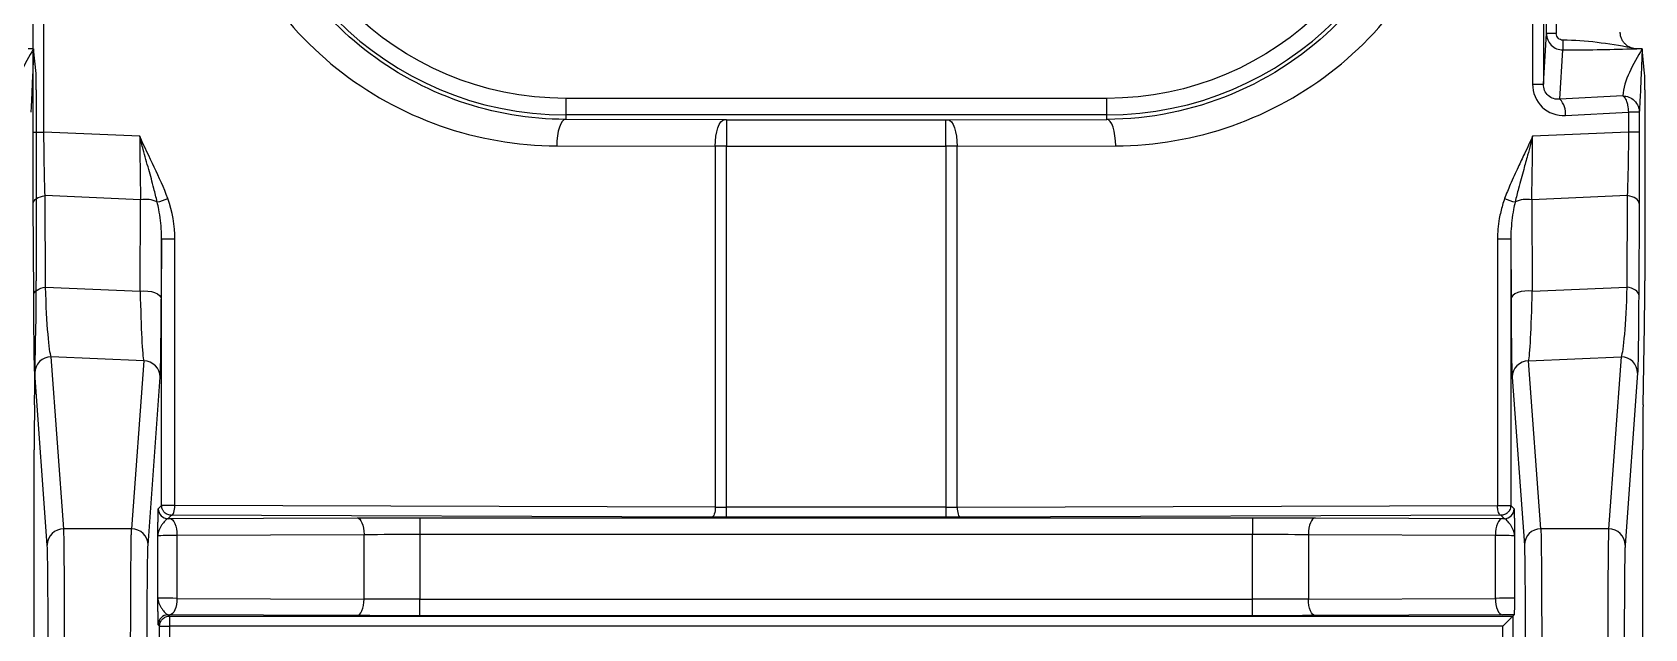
# Model space of a CAD drawing. Header units: inches. Extents: x 897.4 to 914.4, y -8.5 to 2.5.
# Drawn here: x 903.374 to 904.336, y -0.677 to -0.321 of the extents above; entities that cross this region are included whole.
import ezdxf

# ---------------------------------------------------------------- set-up
doc = ezdxf.new("R2010")
doc.units = ezdxf.units.IN
doc.header["$LTSCALE"] = 4
doc.header["$MEASUREMENT"] = 0
doc.layers.get('0').update_dxf_attribs({"linetype": 'CONTINUOUS'})

msp = doc.modelspace()

# ---------------------------------------------------------------- linework, layer by layer
for p, q in [((903.37454, -0.38098), (903.37454, 0.02552)), ((903.38102, -0.38098), (903.38102, 0.02552)), ((904.26938, -0.00314), (904.26938, -0.35231)), ((904.27585, -0.00314), (904.27585, -0.35231)), ((904.27768, -0.32218), (904.27768, -0.03327)), ((904.28358, -0.03327), (904.28358, -0.32218)), ((904.27585, -0.35231), (904.27768, -0.32218)), ((904.28358, -0.32218), (904.27768, -0.32218)), ((904.28752, -0.32616), (904.28752, -0.332)), ((903.37488, -0.33127), (903.37162, -0.33127)), ((903.37634, -0.34599), (903.37488, -0.33127)), ((904.28574, -0.3614), (904.28752, -0.332)), ((904.32824, -0.33069), (904.32824, -0.33135)), ((904.33482, -0.33127), (904.33156, -0.33127)), ((904.33628, -0.34599), (904.33482, -0.33127)), ((903.37642, -0.35579), (903.37642, -0.46978)), ((904.26938, -0.35231), (904.27585, -0.35231)), ((904.33636, -0.35579), (904.33636, -0.46978)), ((903.69241, -0.36088), (903.69241, -0.37073)), ((904.01525, -0.36088), (903.69241, -0.36088)), ((904.01525, -0.37073), (904.01525, -0.36088)), ((904.32328, -0.35943), (904.28574, -0.3614)), ((903.69241, -0.37073), (903.69241, -0.37343)), ((904.01525, -0.37073), (903.69241, -0.37073)), ((903.78706, -0.37373), (903.69241, -0.37343)), ((903.7884, -0.37373), (903.91926, -0.37373)), ((903.7884, -0.37373), (903.7884, -0.38948)), ((903.91926, -0.38948), (903.91926, -0.37373)), ((903.9206, -0.37373), (904.01525, -0.37343)), ((904.01525, -0.37343), (904.01525, -0.37073)), ((904.2891, -0.37114), (904.32665, -0.36917)), ((904.32665, -0.36917), (904.32665, -0.38098)), ((904.33312, -0.36917), (904.32665, -0.36917)), ((904.33312, -0.36917), (904.33312, -0.38098)), ((903.37454, -0.38098), (903.38102, -0.38098)), ((903.43824, -0.38347), (903.38102, -0.38098)), ((904.32665, -0.38098), (904.26943, -0.38347)), ((904.33312, -0.38098), (904.32665, -0.38098)), ((903.68703, -0.38918), (903.78167, -0.38948)), ((903.78167, -0.38948), (903.78167, -0.60476)), ((903.7884, -0.60477), (903.7884, -0.38948)), ((903.7884, -0.38948), (903.91926, -0.38948)), ((903.91926, -0.38948), (903.91926, -0.60477)), ((903.92599, -0.38948), (904.02063, -0.38918)), ((903.92599, -0.60476), (903.92599, -0.38948)), ((903.38198, -0.47346), (903.38171, -0.41886)), ((903.43873, -0.42134), (903.38171, -0.41886)), ((903.43845, -0.47592), (903.43873, -0.42134)), ((904.32595, -0.41886), (904.26894, -0.42134)), ((904.26894, -0.42134), (904.26921, -0.47592)), ((904.32595, -0.41886), (904.32568, -0.47346)), ((903.37492, -0.47816), (903.37464, -0.42356)), ((904.33302, -0.42356), (904.33275, -0.47816)), ((903.45125, -0.44495), (903.45107, -0.48062)), ((903.45125, -0.60373), (903.45125, -0.44495)), ((903.45917, -0.44495), (903.45125, -0.44495)), ((903.45917, -0.60373), (903.45917, -0.44495)), ((904.24849, -0.44495), (904.24849, -0.60373)), ((904.25641, -0.44495), (904.24849, -0.44495)), ((904.25641, -0.44495), (904.25641, -0.60373)), ((904.25641, -0.44495), (904.25659, -0.48062)), ((903.38198, -0.47346), (903.43845, -0.47592)), ((904.26921, -0.47592), (904.32568, -0.47346)), ((903.37539, -0.54379), (903.37627, -0.49654)), ((904.33533, -0.54379), (904.33621, -0.49654)), ((903.39286, -0.61765), (903.38539, -0.51511)), ((903.4406, -0.51752), (903.38539, -0.51511)), ((903.4406, -0.51752), (903.43331, -0.61765)), ((904.26706, -0.51752), (904.32227, -0.51511)), ((904.27436, -0.61765), (904.26706, -0.51752)), ((904.32227, -0.51511), (904.3148, -0.61765)), ((903.38302, -0.62742), (903.37555, -0.52489)), ((903.44315, -0.62742), (903.45044, -0.52729)), ((904.25722, -0.52729), (904.26452, -0.62742)), ((904.33211, -0.52489), (904.32464, -0.62742)), ((903.37524, -0.96845), (903.37524, -0.57055)), ((904.33518, -0.96845), (904.33518, -0.57055)), ((903.44926, -0.60573), (903.45125, -0.60373)), ((903.45917, -0.60373), (903.45125, -0.60373)), ((903.78167, -0.60476), (903.45917, -0.60373)), ((903.7884, -0.61068), (903.7884, -0.60477)), ((903.91926, -0.60477), (903.7884, -0.60477)), ((903.91926, -0.60477), (903.91926, -0.61068)), ((903.92599, -0.60476), (904.24849, -0.60373)), ((904.24849, -0.60373), (904.25641, -0.60373)), ((904.25641, -0.60373), (904.25841, -0.60573)), ((903.45715, -0.60964), (903.45516, -0.61163)), ((903.45516, -0.61163), (903.45624, -0.61163)), ((903.45624, -0.61163), (903.56791, -0.61117)), ((903.77965, -0.61066), (903.45715, -0.60964)), ((903.60534, -0.6111), (904.10232, -0.6111)), ((903.60534, -0.6111), (903.60534, -0.62094)), ((903.91926, -0.61068), (903.7884, -0.61068)), ((904.25051, -0.60964), (903.92801, -0.61066)), ((904.10232, -0.6111), (904.10232, -0.62094)), ((904.13976, -0.61117), (904.25143, -0.61163)), ((904.2525, -0.61163), (904.25051, -0.60964)), ((904.25143, -0.61163), (904.2525, -0.61163)), ((903.43331, -0.61765), (903.39286, -0.61765)), ((903.44903, -0.65895), (903.44903, -0.6217)), ((903.46039, -0.62147), (903.57207, -0.62102)), ((903.46039, -0.62147), (903.46039, -0.65918)), ((903.57207, -0.65964), (903.57207, -0.62102)), ((903.60534, -0.62094), (903.60534, -0.65971)), ((903.60534, -0.62094), (904.10232, -0.62094)), ((904.10232, -0.65971), (904.10232, -0.62094)), ((904.1356, -0.62102), (904.24727, -0.62147)), ((904.1356, -0.62102), (904.1356, -0.65964)), ((904.24727, -0.65918), (904.24727, -0.62147)), ((904.25863, -0.6217), (904.25863, -0.65895)), ((904.3148, -0.61765), (904.27436, -0.61765)), ((903.46039, -0.65918), (903.57207, -0.65964)), ((903.60534, -0.66955), (903.60534, -0.65971)), ((903.60534, -0.65971), (904.10232, -0.65971)), ((904.10232, -0.66955), (904.10232, -0.65971)), ((904.1356, -0.65964), (904.24727, -0.65918)), ((903.45516, -0.66902), (903.45595, -0.6698)), ((903.45595, -0.6698), (904.25762, -0.6698)), ((903.45595, -0.6698), (903.45595, -0.67571)), ((903.56791, -0.66948), (903.45624, -0.66902)), ((904.10232, -0.66955), (903.60534, -0.66955)), ((904.25143, -0.66902), (904.13976, -0.66948)), ((904.25844, -0.66898), (904.25762, -0.6698)), ((904.25762, -0.6698), (904.25762, -1.01971)), ((903.45004, -0.67571), (903.44926, -0.67492)), ((903.45004, -1.01971), (903.45004, -0.67571)), ((903.45004, -0.67571), (903.45595, -0.67571)), ((904.25172, -0.67571), (903.45595, -0.67571)), ((903.45595, -0.67571), (903.45595, -1.01971)), ((904.25172, -1.01971), (904.25172, -0.67571))]:
    msp.add_line(p, q)
at = {"flags": 128}
for points in [[(903.69241, -0.37343), (903.69137, -0.37376), (903.69036, -0.37467), (903.68944, -0.37613), (903.68862, -0.37809), (903.68795, -0.38047), (903.68745, -0.38318), (903.68714, -0.38612), (903.68703, -0.38918)], [(903.78167, -0.38948), (903.78178, -0.38642), (903.78209, -0.38348), (903.78259, -0.38077), (903.78327, -0.37839), (903.78408, -0.37643), (903.78501, -0.37497), (903.78601, -0.37406), (903.78706, -0.37373)], [(903.9206, -0.37373), (903.92165, -0.37406), (903.92266, -0.37497), (903.92358, -0.37643), (903.9244, -0.37839), (903.92507, -0.38077), (903.92557, -0.38348), (903.92588, -0.38642), (903.92599, -0.38948)], [(904.02063, -0.38918), (904.02052, -0.38612), (904.02021, -0.38318), (904.01971, -0.38047), (904.01904, -0.37809), (904.01823, -0.37613), (904.0173, -0.37467), (904.01629, -0.37376), (904.01525, -0.37343)], [(903.37464, -0.42356), (903.37478, -0.42278), (903.37516, -0.42202), (903.37578, -0.4213), (903.37663, -0.42063), (903.37767, -0.42004), (903.37888, -0.41954), (903.38024, -0.41914), (903.38171, -0.41886)], [(904.33302, -0.42356), (904.33288, -0.42278), (904.3325, -0.42202), (904.33188, -0.4213), (904.33104, -0.42063), (904.32999, -0.42004), (904.32878, -0.41954), (904.32742, -0.41914), (904.32595, -0.41886)], [(903.37492, -0.47816), (903.37505, -0.47738), (903.37544, -0.47662), (903.37606, -0.4759), (903.3769, -0.47523), (903.37794, -0.47464), (903.37916, -0.47414), (903.38052, -0.47374), (903.38198, -0.47346)], [(903.43845, -0.47592), (903.44069, -0.47573), (903.44296, -0.47581), (903.44513, -0.47615), (903.4471, -0.47672), (903.44875, -0.4775), (903.45001, -0.47844), (903.45079, -0.4795), (903.45107, -0.48062)], [(904.26921, -0.47592), (904.26697, -0.47573), (904.26471, -0.47581), (904.26253, -0.47615), (904.26057, -0.47672), (904.25891, -0.4775), (904.25766, -0.47844), (904.25687, -0.4795), (904.25659, -0.48062)], [(904.33275, -0.47816), (904.33261, -0.47738), (904.33223, -0.47662), (904.3316, -0.4759), (904.33076, -0.47523), (904.32972, -0.47464), (904.3285, -0.47414), (904.32715, -0.47374), (904.32568, -0.47346)], [(903.45715, -0.60964), (903.45755, -0.60952), (903.45792, -0.60918), (903.45827, -0.60863), (903.45858, -0.60789), (903.45883, -0.607), (903.45902, -0.60598), (903.45913, -0.60488), (903.45917, -0.60373)], [(903.78167, -0.60476), (903.78163, -0.60591), (903.78151, -0.60701), (903.78133, -0.60803), (903.78107, -0.60892), (903.78077, -0.60965), (903.78042, -0.6102), (903.78004, -0.61054), (903.77965, -0.61066)], [(903.92599, -0.60476), (903.92603, -0.60591), (903.92615, -0.60701), (903.92634, -0.60803), (903.92659, -0.60892), (903.92689, -0.60965), (903.92724, -0.6102), (903.92762, -0.61054), (903.92801, -0.61066)], [(903.45624, -0.61163), (903.45704, -0.61183), (903.45782, -0.6124), (903.45854, -0.61331), (903.45916, -0.61454), (903.45968, -0.61603), (903.46007, -0.61772), (903.46031, -0.61956), (903.46039, -0.62147)], [(903.56791, -0.61117), (903.56871, -0.61138), (903.56949, -0.61195), (903.57021, -0.61286), (903.57084, -0.61408), (903.57135, -0.61557), (903.57174, -0.61727), (903.57198, -0.61911), (903.57207, -0.62102)], [(904.13976, -0.61117), (904.13895, -0.61138), (904.13817, -0.61195), (904.13746, -0.61286), (904.13683, -0.61408), (904.13631, -0.61557), (904.13592, -0.61727), (904.13568, -0.61911), (904.1356, -0.62102)], [(904.25143, -0.61163), (904.25062, -0.61183), (904.24984, -0.6124), (904.24913, -0.61331), (904.2485, -0.61454), (904.24798, -0.61603), (904.24759, -0.61772), (904.24735, -0.61956), (904.24727, -0.62147)], [(903.46039, -0.65918), (903.46031, -0.66109), (903.46007, -0.66293), (903.45968, -0.66463), (903.45916, -0.66611), (903.45854, -0.66734), (903.45782, -0.66825), (903.45704, -0.66882), (903.45624, -0.66902)], [(903.56791, -0.66948), (903.56871, -0.66928), (903.56949, -0.66871), (903.57021, -0.66779), (903.57084, -0.66657), (903.57135, -0.66508), (903.57174, -0.66338), (903.57198, -0.66155), (903.57207, -0.65964)], [(904.13976, -0.66948), (904.13895, -0.66928), (904.13817, -0.66871), (904.13746, -0.66779), (904.13683, -0.66657), (904.13631, -0.66508), (904.13592, -0.66338), (904.13568, -0.66155), (904.1356, -0.65964)], [(904.24727, -0.65918), (904.24735, -0.66109), (904.24759, -0.66293), (904.24798, -0.66463), (904.2485, -0.66611), (904.24913, -0.66734), (904.24984, -0.66825), (904.25062, -0.66882), (904.25143, -0.66902)]]:
    msp.add_lwpolyline(points, dxfattribs=at)
for centre, radius, start, end in [((903.69241, -0.17773), 0.193, 90, 270), ((904.01525, -0.17773), 0.193, 270, 90), ((904.27676, -0.36995), 0.0124, 354.50836, 43.6167), ((903.44145, -0.43828), 0.01716, 65.20242, 99.12591), ((903.44051, -0.38622), 0.03738, 282.5596, 292.71322), ((904.26715, -0.38622), 0.03738, 247.28708, 257.4401), ((904.26621, -0.43828), 0.01716, 80.87416, 114.7975), ((903.38537, -0.52493), 0.00982, 89.86754, 179.72686), ((903.44062, -0.52734), 0.00982, 0.27312, 90.1329), ((904.26704, -0.52734), 0.00982, 89.8674, 179.72673), ((904.32229, -0.52493), 0.00982, 0.27341, 90.13251), ((903.45516, -0.60573), 0.00591, 180.00454, 269.99506), ((904.2525, -0.60573), 0.00591, 270.00519, 359.99477), ((903.39284, -0.62747), 0.00982, 89.8671, 179.72686), ((903.43333, -0.62747), 0.00982, 0.27314, 90.1329), ((904.27433, -0.62747), 0.00982, 89.86738, 179.72674), ((904.31482, -0.62747), 0.00982, 0.27321, 90.13262), ((903.45516, -0.67493), 0.00591, 90.00505, 179.99531)]:
    msp.add_arc(centre, radius, start, end)
for centre, major_axis, start_param, end_param in [((903.37634, -0.35579), (0, 0.00984), 4.712389, 6.195919), ((904.33628, -0.35579), (0, 0.00984), 4.712389, 6.195919), ((903.37617, -0.46978), (0, 0.02953), 3.577925, 4.712389), ((904.33611, -0.46978), (0, 0.02953), 3.577925, 4.712389), ((903.3755, -0.57055), (0, 0.02953), 0.436332, 1.570796), ((904.33544, -0.57055), (0, 0.02953), 0.436332, 1.570796)]:
    msp.add_ellipse(centre, major_axis=major_axis, ratio=0.008727, start_param=start_param, end_param=end_param)
for points, knots in [([(903.59454, 0.0121), (903.57333, 0.00168), (903.55388, -0.01231), (903.52066, -0.04594), (903.5069, -0.06555), (903.4866, -0.10823), (903.48006, -0.13129), (903.47493, -0.17827), (903.47634, -0.20219), (903.48696, -0.24825), (903.49616, -0.27037), (903.52134, -0.31037), (903.5373, -0.32824), (903.57424, -0.35772), (903.5952, -0.36934), (903.63978, -0.38503), (903.66339, -0.3891), (903.68703, -0.38918)], [0, 0, 0, 0, 0.125, 0.125, 0.25, 0.25, 0.375, 0.375, 0.5, 0.5, 0.625, 0.625, 0.75, 0.75, 0.875, 0.875, 1, 1, 1, 1]), ([(904.02063, -0.38918), (904.04427, -0.3891), (904.06788, -0.38503), (904.11246, -0.36934), (904.13342, -0.35772), (904.17036, -0.32824), (904.18633, -0.31037), (904.21151, -0.27037), (904.22071, -0.24825), (904.23132, -0.20219), (904.23273, -0.17827), (904.2276, -0.13129), (904.22106, -0.10823), (904.20076, -0.06555), (904.187, -0.04594), (904.15379, -0.01231), (904.13434, 0.00168), (904.11312, 0.0121)], [0, 0, 0, 0, 0.125, 0.125, 0.25, 0.25, 0.375, 0.375, 0.5, 0.5, 0.625, 0.625, 0.75, 0.75, 0.875, 0.875, 1, 1, 1, 1]), ([(903.69241, -0.36088), (903.59133, -0.36088), (903.50926, -0.27881), (903.50926, -0.07664), (903.59133, 0.00543), (903.69241, 0.00543)], [0, 0, 0, 0, 0.5, 0.5, 1, 1, 1, 1]), ([(903.69241, -0.37343), (903.67088, -0.37336), (903.64937, -0.3697), (903.60868, -0.35561), (903.58952, -0.34517), (903.5556, -0.31866), (903.54085, -0.30258), (903.51735, -0.26651), (903.50861, -0.24651), (903.49806, -0.20478), (903.49628, -0.18303), (903.49982, -0.14013), (903.50518, -0.11898), (903.52243, -0.07954), (903.53435, -0.06126), (903.56345, -0.02954), (903.58065, -0.01611), (903.59956, -0.00582)], [0, 0, 0, 0, 0.125, 0.125, 0.25, 0.25, 0.375, 0.375, 0.5, 0.5, 0.625, 0.625, 0.75, 0.75, 0.875, 0.875, 1, 1, 1, 1]), ([(904.21028, -0.17773), (904.21027, -0.20329), (904.20521, -0.22883), (904.18569, -0.27608), (904.17124, -0.29775), (904.13516, -0.33397), (904.11353, -0.34849), (904.06635, -0.36819), (904.04082, -0.37334), (904.01525, -0.37343)], [0, 0, 0, 0, 0.25, 0.25, 0.5, 0.5, 0.75, 0.75, 1, 1, 1, 1]), ([(904.27768, -0.32218), (904.27768, -0.32476), (904.27874, -0.32731), (904.28238, -0.33094), (904.28493, -0.332), (904.28752, -0.332)], [0, 0, 0, 0, 0.5, 0.5, 1, 1, 1, 1]), ([(904.28752, -0.32616), (904.28648, -0.32616), (904.28546, -0.32573), (904.28401, -0.32426), (904.28358, -0.32323), (904.28358, -0.32218)], [0, 0, 0, 0, 0.5, 0.5, 1, 1, 1, 1]), ([(904.32824, -0.33069), (904.32767, -0.33045), (904.32651, -0.32997), (904.32497, -0.32881), (904.32363, -0.32735), (904.32258, -0.32559), (904.32188, -0.32358), (904.32179, -0.32216), (904.32174, -0.32144)], [0, 0, 0, 0, 0.153652, 0.312437, 0.476413, 0.645635, 0.820149, 1, 1, 1, 1]), ([(903.37488, -0.33127), (903.37469, -0.33602), (903.37441, -0.34314), (903.37402, -0.35228), (903.37374, -0.35871), (903.37345, -0.36449), (903.37327, -0.36765), (903.37318, -0.36917)], [0, 0, 0, 0, 0.333701, 0.500437, 0.679376, 0.845878, 1, 1, 1, 1]), ([(904.33482, -0.33127), (904.33463, -0.33602), (904.33435, -0.34314), (904.33396, -0.35228), (904.33368, -0.35871), (904.33339, -0.36449), (904.33321, -0.36765), (904.33312, -0.36917)], [0, 0, 0, 0, 0.333701, 0.500437, 0.679376, 0.845878, 1, 1, 1, 1]), ([(904.26938, -0.35231), (904.26938, -0.35753), (904.2715, -0.36257), (904.2788, -0.36954), (904.28392, -0.37141), (904.2891, -0.37114)], [0, 0, 0, 0, 0.5, 0.5, 1, 1, 1, 1]), ([(904.28574, -0.3614), (904.28313, -0.36167), (904.28057, -0.36085), (904.27691, -0.35749), (904.27585, -0.35498), (904.27585, -0.35231)], [0, 0, 0, 0, 0.5, 0.5, 1, 1, 1, 1]), ([(904.32328, -0.35943), (904.32342, -0.3595), (904.32379, -0.3597), (904.32438, -0.36032), (904.32499, -0.36135), (904.3256, -0.36281), (904.3263, -0.36538), (904.32652, -0.36774), (904.32665, -0.36917)], [0, 0, 0, 0, 0.088541, 0.242238, 0.353509, 0.501157, 0.697249, 1, 1, 1, 1]), ([(904.32328, -0.35943), (904.3256, -0.35943), (904.32831, -0.36039), (904.33216, -0.36419), (904.33312, -0.36688), (904.33312, -0.36917)], [0, 0, 0, 0, 0.5, 0.5, 1, 1, 1, 1]), ([(903.91926, -0.37373), (903.91949, -0.37373), (903.91995, -0.37373), (903.92038, -0.37373), (903.9206, -0.37373)], [0, 0, 0, 0, 0.499999, 1, 1, 1, 1]), ([(903.37464, -0.42356), (903.37463, -0.42191), (903.37462, -0.41863), (903.3746, -0.41351), (903.37458, -0.40828), (903.37456, -0.40117), (903.37454, -0.39207), (903.37454, -0.38467), (903.37454, -0.38098)], [0, 0, 0, 0, 0.126568, 0.252227, 0.377502, 0.502924, 0.751835, 1, 1, 1, 1]), ([(903.45495, -0.4207), (903.45263, -0.41426), (903.44977, -0.40809), (903.44395, -0.39581), (903.44096, -0.38971), (903.43824, -0.38347)], [0, 0, 0, 0, 0.5, 0.5, 1, 1, 1, 1]), ([(903.44864, -0.42271), (903.44799, -0.42), (903.44643, -0.41353), (903.44351, -0.40312), (903.4406, -0.39276), (903.4389, -0.38609), (903.43824, -0.38347)], [0, 0, 0, 0, 0.209477, 0.499714, 0.803419, 1, 1, 1, 1]), ([(904.26943, -0.38347), (904.26871, -0.38508), (904.26713, -0.38863), (904.26423, -0.39478), (904.26042, -0.40273), (904.25627, -0.41152), (904.25381, -0.41788), (904.25271, -0.4207)], [0, 0, 0, 0, 0.12927, 0.28566, 0.499957, 0.778242, 1, 1, 1, 1]), ([(904.26943, -0.38347), (904.26902, -0.38507), (904.26806, -0.38888), (904.26628, -0.39549), (904.26383, -0.40427), (904.26123, -0.41353), (904.25967, -0.42), (904.25902, -0.42271)], [0, 0, 0, 0, 0.119364, 0.285673, 0.500319, 0.79053, 1, 1, 1, 1]), ([(904.33312, -0.38098), (904.33312, -0.38283), (904.33312, -0.38652), (904.33312, -0.39203), (904.33311, -0.3975), (904.33309, -0.40473), (904.33307, -0.41363), (904.33304, -0.42024), (904.33302, -0.42356)], [0, 0, 0, 0, 0.124151, 0.2480603, 0.3722753, 0.4973393, 0.7476609, 1, 1, 1, 1]), ([(903.45125, -0.44495), (903.45123, -0.44339), (903.45117, -0.43963), (903.45064, -0.43367), (903.44978, -0.4278), (903.44897, -0.42418), (903.44864, -0.42271)], [0, 0, 0, 0, 0.206972, 0.498996, 0.796964, 1, 1, 1, 1]), ([(904.25271, -0.4207), (904.25228, -0.42197), (904.25141, -0.42454), (904.25038, -0.42854), (904.24941, -0.4333), (904.24865, -0.43879), (904.24854, -0.44291), (904.24849, -0.44495)], [0, 0, 0, 0, 0.16352, 0.330285, 0.500906, 0.753447, 1, 1, 1, 1]), ([(904.25902, -0.42271), (904.25869, -0.42418), (904.25788, -0.4278), (904.25702, -0.43367), (904.25649, -0.43963), (904.25644, -0.44339), (904.25641, -0.44495)], [0, 0, 0, 0, 0.203038, 0.501004, 0.793026, 1, 1, 1, 1]), ([(903.37555, -0.52489), (903.37553, -0.52463), (903.3755, -0.52413), (903.37545, -0.52299), (903.37541, -0.52157), (903.37534, -0.51925), (903.37527, -0.51557), (903.37518, -0.50995), (903.3751, -0.50327), (903.37503, -0.49565), (903.37497, -0.48732), (903.37493, -0.48121), (903.37492, -0.47816)], [0, 0, 0, 0, 0.062682, 0.125145, 0.187583, 0.250188, 0.378263, 0.505924, 0.632544, 0.758465, 0.879649, 1, 1, 1, 1]), ([(903.38539, -0.51511), (903.38472, -0.51349), (903.38405, -0.50881), (903.38287, -0.49437), (903.38236, -0.48464), (903.38198, -0.47346)], [0, 0, 0, 0, 0.5, 0.5, 1, 1, 1, 1]), ([(903.43845, -0.47592), (903.4387, -0.48709), (903.43903, -0.49682), (903.43977, -0.51124), (903.44019, -0.51591), (903.4406, -0.51752)], [0, 0, 0, 0, 0.5, 0.5, 1, 1, 1, 1]), ([(903.45044, -0.52729), (903.45057, -0.5255), (903.4507, -0.52027), (903.45092, -0.5041), (903.45101, -0.49318), (903.45107, -0.48062)], [0, 0, 0, 0, 0.5, 0.5, 1, 1, 1, 1]), ([(904.25659, -0.48062), (904.25665, -0.49318), (904.25674, -0.5041), (904.25696, -0.52027), (904.25709, -0.5255), (904.25722, -0.52729)], [0, 0, 0, 0, 0.5, 0.5, 1, 1, 1, 1]), ([(904.26706, -0.51752), (904.26747, -0.51591), (904.26789, -0.51124), (904.26863, -0.49682), (904.26896, -0.48709), (904.26921, -0.47592)], [0, 0, 0, 0, 0.5, 0.5, 1, 1, 1, 1]), ([(904.32568, -0.47346), (904.32531, -0.48464), (904.32479, -0.49437), (904.32361, -0.50881), (904.32295, -0.51349), (904.32227, -0.51511)], [0, 0, 0, 0, 0.5, 0.5, 1, 1, 1, 1]), ([(904.33275, -0.47816), (904.33274, -0.4797), (904.33272, -0.48277), (904.3327, -0.48717), (904.33267, -0.4914), (904.33262, -0.49688), (904.33256, -0.50326), (904.33248, -0.50994), (904.3324, -0.51557), (904.33231, -0.51995), (904.33221, -0.5232), (904.33215, -0.52432), (904.33211, -0.52489)], [0, 0, 0, 0, 0.06012, 0.12029, 0.180725, 0.241638, 0.367325, 0.494176, 0.6216, 0.749909, 0.874785, 1, 1, 1, 1]), ([(903.44903, -0.6217), (903.44905, -0.61977), (903.44907, -0.61683), (903.4491, -0.61327), (903.44913, -0.61049), (903.44917, -0.60799), (903.44921, -0.60611), (903.44924, -0.60585), (903.44926, -0.60573)], [0, 0, 0, 0, 0.250924, 0.381584, 0.500814, 0.679307, 0.843358, 1, 1, 1, 1]), ([(903.45715, -0.60964), (903.45705, -0.60964), (903.45688, -0.60964), (903.45652, -0.60961), (903.45588, -0.60952), (903.45456, -0.60915), (903.45305, -0.60814), (903.4516, -0.60624), (903.45138, -0.60468), (903.45125, -0.60373)], [0, 0, 0, 0, 0.0326707, 0.0576054, 0.1171349, 0.2411405, 0.5008426, 0.6945001, 1, 1, 1, 1]), ([(904.25051, -0.60964), (904.25048, -0.60964), (904.25037, -0.60963), (904.25006, -0.60952), (904.24962, -0.6091), (904.24911, -0.60812), (904.24861, -0.60622), (904.24854, -0.60468), (904.24849, -0.60373)], [0, 0, 0, 0, 0.036242, 0.134591, 0.241314, 0.500885, 0.694685, 1, 1, 1, 1]), ([(904.25641, -0.60373), (904.25637, -0.60425), (904.2563, -0.6052), (904.25581, -0.60641), (904.25526, -0.60728), (904.25434, -0.60833), (904.2531, -0.60915), (904.25178, -0.60952), (904.25115, -0.60961), (904.25079, -0.60964), (904.25061, -0.60964), (904.25051, -0.60964)], [0, 0, 0, 0, 0.167515, 0.306819, 0.417844, 0.500535, 0.759523, 0.883187, 0.942553, 0.965773, 1, 1, 1, 1]), ([(904.25841, -0.60573), (904.25841, -0.60578), (904.25843, -0.60587), (904.25846, -0.60654), (904.25848, -0.60759), (904.25851, -0.60906), (904.25853, -0.61091), (904.25856, -0.61325), (904.25859, -0.61681), (904.25862, -0.61977), (904.25863, -0.6217)], [0, 0, 0, 0, 0.092854, 0.187644, 0.286037, 0.389528, 0.499402, 0.615869, 0.749527, 1, 1, 1, 1]), ([(903.45516, -0.61163), (903.45499, -0.61167), (903.45462, -0.61174), (903.454, -0.61221), (903.45323, -0.61297), (903.45229, -0.61409), (903.45094, -0.61601), (903.44979, -0.61807), (903.44915, -0.62017), (903.44907, -0.62119), (903.44903, -0.6217)], [0, 0, 0, 0, 0.0790142, 0.1627868, 0.2501626, 0.3694192, 0.5005112, 0.7507527, 0.876512, 1, 1, 1, 1]), ([(903.56791, -0.61117), (903.5696, -0.61117), (903.57298, -0.61115), (903.5782, -0.61114), (903.58348, -0.61113), (903.58884, -0.61111), (903.59427, -0.61111), (903.59978, -0.6111), (903.60348, -0.6111), (903.60534, -0.6111)], [0, 0, 0, 0, 0.144264, 0.287125, 0.429137, 0.570865, 0.712876, 0.855736, 1, 1, 1, 1]), ([(903.7884, -0.61068), (903.78741, -0.61068), (903.78543, -0.61068), (903.78248, -0.61067), (903.7806, -0.61067), (903.77965, -0.61066)], [0, 0, 0, 0, 0.3340944, 0.6659046, 1, 1, 1, 1]), ([(903.92801, -0.61066), (903.92706, -0.61067), (903.92518, -0.61067), (903.92223, -0.61068), (903.92025, -0.61068), (903.91926, -0.61068)], [0, 0, 0, 0, 0.334095, 0.665906, 1, 1, 1, 1]), ([(904.10232, -0.6111), (904.10418, -0.6111), (904.10788, -0.6111), (904.11339, -0.61111), (904.11882, -0.61111), (904.12418, -0.61113), (904.12946, -0.61114), (904.13468, -0.61115), (904.13806, -0.61117), (904.13976, -0.61117)], [0, 0, 0, 0, 0.144264, 0.287124, 0.429135, 0.570863, 0.712875, 0.855736, 1, 1, 1, 1]), ([(904.25863, -0.6217), (904.25859, -0.62119), (904.25852, -0.62014), (904.25803, -0.61858), (904.2573, -0.61706), (904.25638, -0.61551), (904.25537, -0.61409), (904.25431, -0.61284), (904.25334, -0.61187), (904.25277, -0.61171), (904.2525, -0.61163)], [0, 0, 0, 0, 0.123292, 0.249217, 0.378297, 0.499601, 0.63065, 0.749964, 0.879678, 1, 1, 1, 1]), ([(903.39339, -0.69583), (903.39339, -0.6863), (903.39338, -0.67678), (903.39333, -0.65897), (903.39329, -0.65069), (903.39319, -0.63644), (903.39313, -0.63048), (903.393, -0.62165), (903.39293, -0.61878), (903.39286, -0.61765)], [0, 0, 0, 0, 0.25, 0.25, 0.5, 0.5, 0.75, 0.75, 1, 1, 1, 1]), ([(903.43278, -0.69583), (903.43278, -0.69394), (903.43278, -0.69011), (903.43278, -0.68429), (903.43279, -0.67834), (903.43281, -0.6723), (903.43283, -0.66622), (903.43285, -0.66016), (903.43288, -0.65419), (903.43291, -0.64837), (903.43294, -0.64278), (903.43298, -0.63751), (903.43303, -0.63264), (903.43307, -0.62825), (903.43313, -0.62445), (903.43318, -0.62134), (903.43324, -0.61894), (903.43328, -0.61808), (903.43331, -0.61765)], [0, 0, 0, 0, 0.049462, 0.100663, 0.153603, 0.208281, 0.264698, 0.322853, 0.382746, 0.444378, 0.507748, 0.572856, 0.639702, 0.708287, 0.778608, 0.850668, 0.924465, 1, 1, 1, 1]), ([(903.44903, -0.6217), (903.44906, -0.62165), (903.45016, -0.62161), (903.45416, -0.62152), (903.45704, -0.62149), (903.46039, -0.62147)], [0, 0, 0, 0, 0.5, 0.5, 1, 1, 1, 1]), ([(904.24727, -0.62147), (904.25062, -0.62149), (904.25351, -0.62152), (904.2575, -0.62161), (904.2586, -0.62165), (904.25863, -0.6217)], [0, 0, 0, 0, 0.5, 0.5, 1, 1, 1, 1]), ([(904.27436, -0.61765), (904.27437, -0.61792), (904.2744, -0.61845), (904.27444, -0.61977), (904.27448, -0.62142), (904.27452, -0.62342), (904.27456, -0.62574), (904.27459, -0.62834), (904.27462, -0.6312), (904.27465, -0.63429), (904.27468, -0.63759), (904.27471, -0.64106), (904.27473, -0.64469), (904.27475, -0.64844), (904.27478, -0.65229), (904.2748, -0.65623), (904.27481, -0.66022), (904.27483, -0.66425), (904.27484, -0.6683), (904.27485, -0.67235), (904.27486, -0.67638), (904.27487, -0.68038), (904.27488, -0.68433), (904.27488, -0.68823), (904.27489, -0.69205), (904.27489, -0.69458), (904.27489, -0.69583)], [0, 0, 0, 0, 0.050554, 0.100335, 0.149343, 0.197578, 0.245041, 0.291731, 0.337648, 0.382793, 0.427164, 0.470763, 0.513589, 0.555643, 0.596923, 0.637431, 0.677166, 0.716128, 0.754317, 0.791733, 0.828376, 0.864247, 0.899344, 0.933669, 0.967221, 1, 1, 1, 1]), ([(904.3148, -0.61765), (904.31473, -0.61878), (904.31466, -0.62165), (904.31453, -0.63048), (904.31447, -0.63644), (904.31437, -0.65069), (904.31434, -0.65897), (904.31428, -0.67678), (904.31427, -0.6863), (904.31427, -0.69583)], [0, 0, 0, 0, 0.25, 0.25, 0.5, 0.5, 0.75, 0.75, 1, 1, 1, 1]), ([(903.38355, -0.69583), (903.38355, -0.69421), (903.38355, -0.69099), (903.38354, -0.68619), (903.38354, -0.68144), (903.38353, -0.67676), (903.38351, -0.6696), (903.38347, -0.6603), (903.3834, -0.64984), (903.38332, -0.64096), (903.38323, -0.6349), (903.38316, -0.63103), (903.38309, -0.62864), (903.38304, -0.62783), (903.38302, -0.62742)], [0, 0, 0, 0, 0.04854, 0.096737, 0.144829, 0.193058, 0.241663, 0.370746, 0.500036, 0.629122, 0.758414, 0.839083, 0.919241, 1, 1, 1, 1]), ([(903.44262, -0.69583), (903.44262, -0.68749), (903.44263, -0.67916), (903.44268, -0.66358), (903.44272, -0.65633), (903.44282, -0.64387), (903.44288, -0.63865), (903.443, -0.63092), (903.44308, -0.62841), (903.44315, -0.62742)], [0, 0, 0, 0, 0.25, 0.25, 0.5, 0.5, 0.75, 0.75, 1, 1, 1, 1]), ([(904.26452, -0.62742), (904.26459, -0.62841), (904.26466, -0.63092), (904.26479, -0.63865), (904.26485, -0.64387), (904.26494, -0.65633), (904.26498, -0.66358), (904.26503, -0.67916), (904.26504, -0.68749), (904.26504, -0.69583)], [0, 0, 0, 0, 0.25, 0.25, 0.5, 0.5, 0.75, 0.75, 1, 1, 1, 1]), ([(904.32464, -0.62742), (904.32463, -0.62764), (904.3246, -0.62809), (904.32456, -0.62918), (904.32452, -0.63057), (904.32448, -0.6323), (904.32442, -0.63547), (904.32435, -0.64095), (904.32426, -0.64983), (904.3242, -0.66029), (904.32415, -0.67056), (904.32413, -0.67983), (904.32412, -0.68777), (904.32411, -0.69314), (904.32411, -0.69583)], [0, 0, 0, 0, 0.048542, 0.09674, 0.144834, 0.193065, 0.241671, 0.370757, 0.500048, 0.629132, 0.758422, 0.839089, 0.919244, 1, 1, 1, 1]), ([(903.44926, -0.67492), (903.44925, -0.67488), (903.44923, -0.67478), (903.44921, -0.67411), (903.44918, -0.67306), (903.44915, -0.6716), (903.44913, -0.66974), (903.4491, -0.6674), (903.44907, -0.66384), (903.44905, -0.66088), (903.44903, -0.65895)], [0, 0, 0, 0, 0.0928542, 0.187644, 0.2860373, 0.3895279, 0.499402, 0.6158686, 0.7495271, 1, 1, 1, 1]), ([(903.44903, -0.65895), (903.44907, -0.65947), (903.44915, -0.66051), (903.44964, -0.66207), (903.45037, -0.6636), (903.45128, -0.66514), (903.45229, -0.66656), (903.45335, -0.66781), (903.45432, -0.66878), (903.45489, -0.66894), (903.45516, -0.66902)], [0, 0, 0, 0, 0.123292, 0.249217, 0.378297, 0.499601, 0.63065, 0.749964, 0.879678, 1, 1, 1, 1]), ([(903.46039, -0.65918), (903.45704, -0.65916), (903.45416, -0.65913), (903.45016, -0.65905), (903.44906, -0.659), (903.44903, -0.65895)], [0, 0, 0, 0, 0.5, 0.5, 1, 1, 1, 1]), ([(904.25863, -0.65895), (904.2586, -0.659), (904.2575, -0.65905), (904.25351, -0.65913), (904.25062, -0.65916), (904.24727, -0.65918)], [0, 0, 0, 0, 0.5, 0.5, 1, 1, 1, 1]), ([(904.25863, -0.65895), (904.25862, -0.66032), (904.25859, -0.66268), (904.25855, -0.66562), (904.25851, -0.6675), (904.25847, -0.66872), (904.25845, -0.6689), (904.25844, -0.66898)], [0, 0, 0, 0, 0.290961, 0.498709, 0.682047, 0.847745, 1, 1, 1, 1]), ([(903.45004, -0.67571), (903.45008, -0.67519), (903.45015, -0.67424), (903.45064, -0.67303), (903.45119, -0.67216), (903.45212, -0.67111), (903.45336, -0.6703), (903.45467, -0.66992), (903.4553, -0.66983), (903.45566, -0.66981), (903.45584, -0.6698), (903.45595, -0.6698)], [0, 0, 0, 0, 0.167515, 0.306819, 0.417844, 0.500535, 0.759523, 0.883187, 0.942553, 0.965773, 1, 1, 1, 1]), ([(903.60534, -0.66955), (903.60348, -0.66955), (903.59978, -0.66955), (903.59427, -0.66955), (903.58884, -0.66954), (903.58348, -0.66953), (903.5782, -0.66951), (903.57298, -0.6695), (903.5696, -0.66948), (903.56791, -0.66948)], [0, 0, 0, 0, 0.144264, 0.287124, 0.429135, 0.570863, 0.712875, 0.855736, 1, 1, 1, 1]), ([(904.13976, -0.66948), (904.13806, -0.66948), (904.13468, -0.6695), (904.12946, -0.66951), (904.12418, -0.66953), (904.11882, -0.66954), (904.11339, -0.66955), (904.10788, -0.66955), (904.10418, -0.66955), (904.10232, -0.66955)], [0, 0, 0, 0, 0.144264, 0.287125, 0.429137, 0.570865, 0.712876, 0.855736, 1, 1, 1, 1]), ([(904.25844, -0.66898), (904.25735, -0.66899), (904.25518, -0.66901), (904.25268, -0.66902), (904.25143, -0.66902)], [0, 0, 0, 0, 0.500001, 1, 1, 1, 1]), ([(904.25172, -0.67571), (904.25219, -0.67524), (904.25307, -0.67437), (904.25425, -0.67321), (904.25516, -0.67228), (904.2562, -0.67122), (904.25731, -0.67013), (904.25752, -0.6699), (904.25762, -0.6698)], [0, 0, 0, 0, 0.178909, 0.331072, 0.456612, 0.555768, 0.796536, 1, 1, 1, 1])]:
    msp.add_open_spline(points, degree=3, knots=knots)
for points in [[(904.1984, -0.17773), (904.1984, -0.27881), (904.11634, -0.36088), (904.01525, -0.36088)], [(904.32824, -0.33069), (904.31467, -0.32834), (904.30109, -0.32616), (904.28752, -0.32616)], [(903.37488, -0.33127), (903.36939, -0.34066), (903.36391, -0.35004), (903.36334, -0.35943)], [(904.28752, -0.332), (904.30109, -0.332), (904.31467, -0.33169), (904.32824, -0.33135)], [(904.33482, -0.33127), (904.32933, -0.34066), (904.32385, -0.35004), (904.32328, -0.35943)], [(904.33156, -0.33127), (904.33045, -0.33127), (904.32928, -0.33107), (904.32824, -0.33069)], [(904.32824, -0.33135), (904.32933, -0.33132), (904.33046, -0.33127), (904.33156, -0.33127)], [(903.7884, -0.37373), (903.78795, -0.37373), (903.78749, -0.37373), (903.78706, -0.37373)], [(903.38171, -0.41886), (903.38132, -0.40722), (903.38108, -0.39411), (903.38102, -0.38098)], [(903.43824, -0.38347), (903.4383, -0.3966), (903.43847, -0.40971), (903.43873, -0.42134)], [(904.26894, -0.42134), (904.26919, -0.40971), (904.26936, -0.3966), (904.26943, -0.38347)], [(904.32665, -0.38098), (904.32658, -0.39411), (904.32634, -0.40722), (904.32595, -0.41886)], [(903.7884, -0.38948), (903.78611, -0.38948), (903.78382, -0.38948), (903.78167, -0.38948)], [(903.92599, -0.38948), (903.92384, -0.38948), (903.92155, -0.38948), (903.91926, -0.38948)], [(903.45917, -0.44495), (903.45917, -0.437), (903.45764, -0.42818), (903.45495, -0.4207)], [(903.78167, -0.60476), (903.78382, -0.60476), (903.78611, -0.60477), (903.7884, -0.60477)], [(903.91926, -0.60477), (903.92155, -0.60477), (903.92384, -0.60476), (903.92599, -0.60476)], [(903.57207, -0.62102), (903.58245, -0.62097), (903.59388, -0.62094), (903.60534, -0.62094)], [(904.10232, -0.62094), (904.11378, -0.62094), (904.12521, -0.62097), (904.1356, -0.62102)], [(903.60534, -0.65971), (903.59388, -0.65971), (903.58245, -0.65968), (903.57207, -0.65964)], [(904.1356, -0.65964), (904.12521, -0.65968), (904.11378, -0.65971), (904.10232, -0.65971)], [(903.45516, -0.66902), (903.45552, -0.66902), (903.45587, -0.66902), (903.45624, -0.66902)]]:
    msp.add_open_spline(points, degree=3)

doc.saveas('drawing.dxf')
